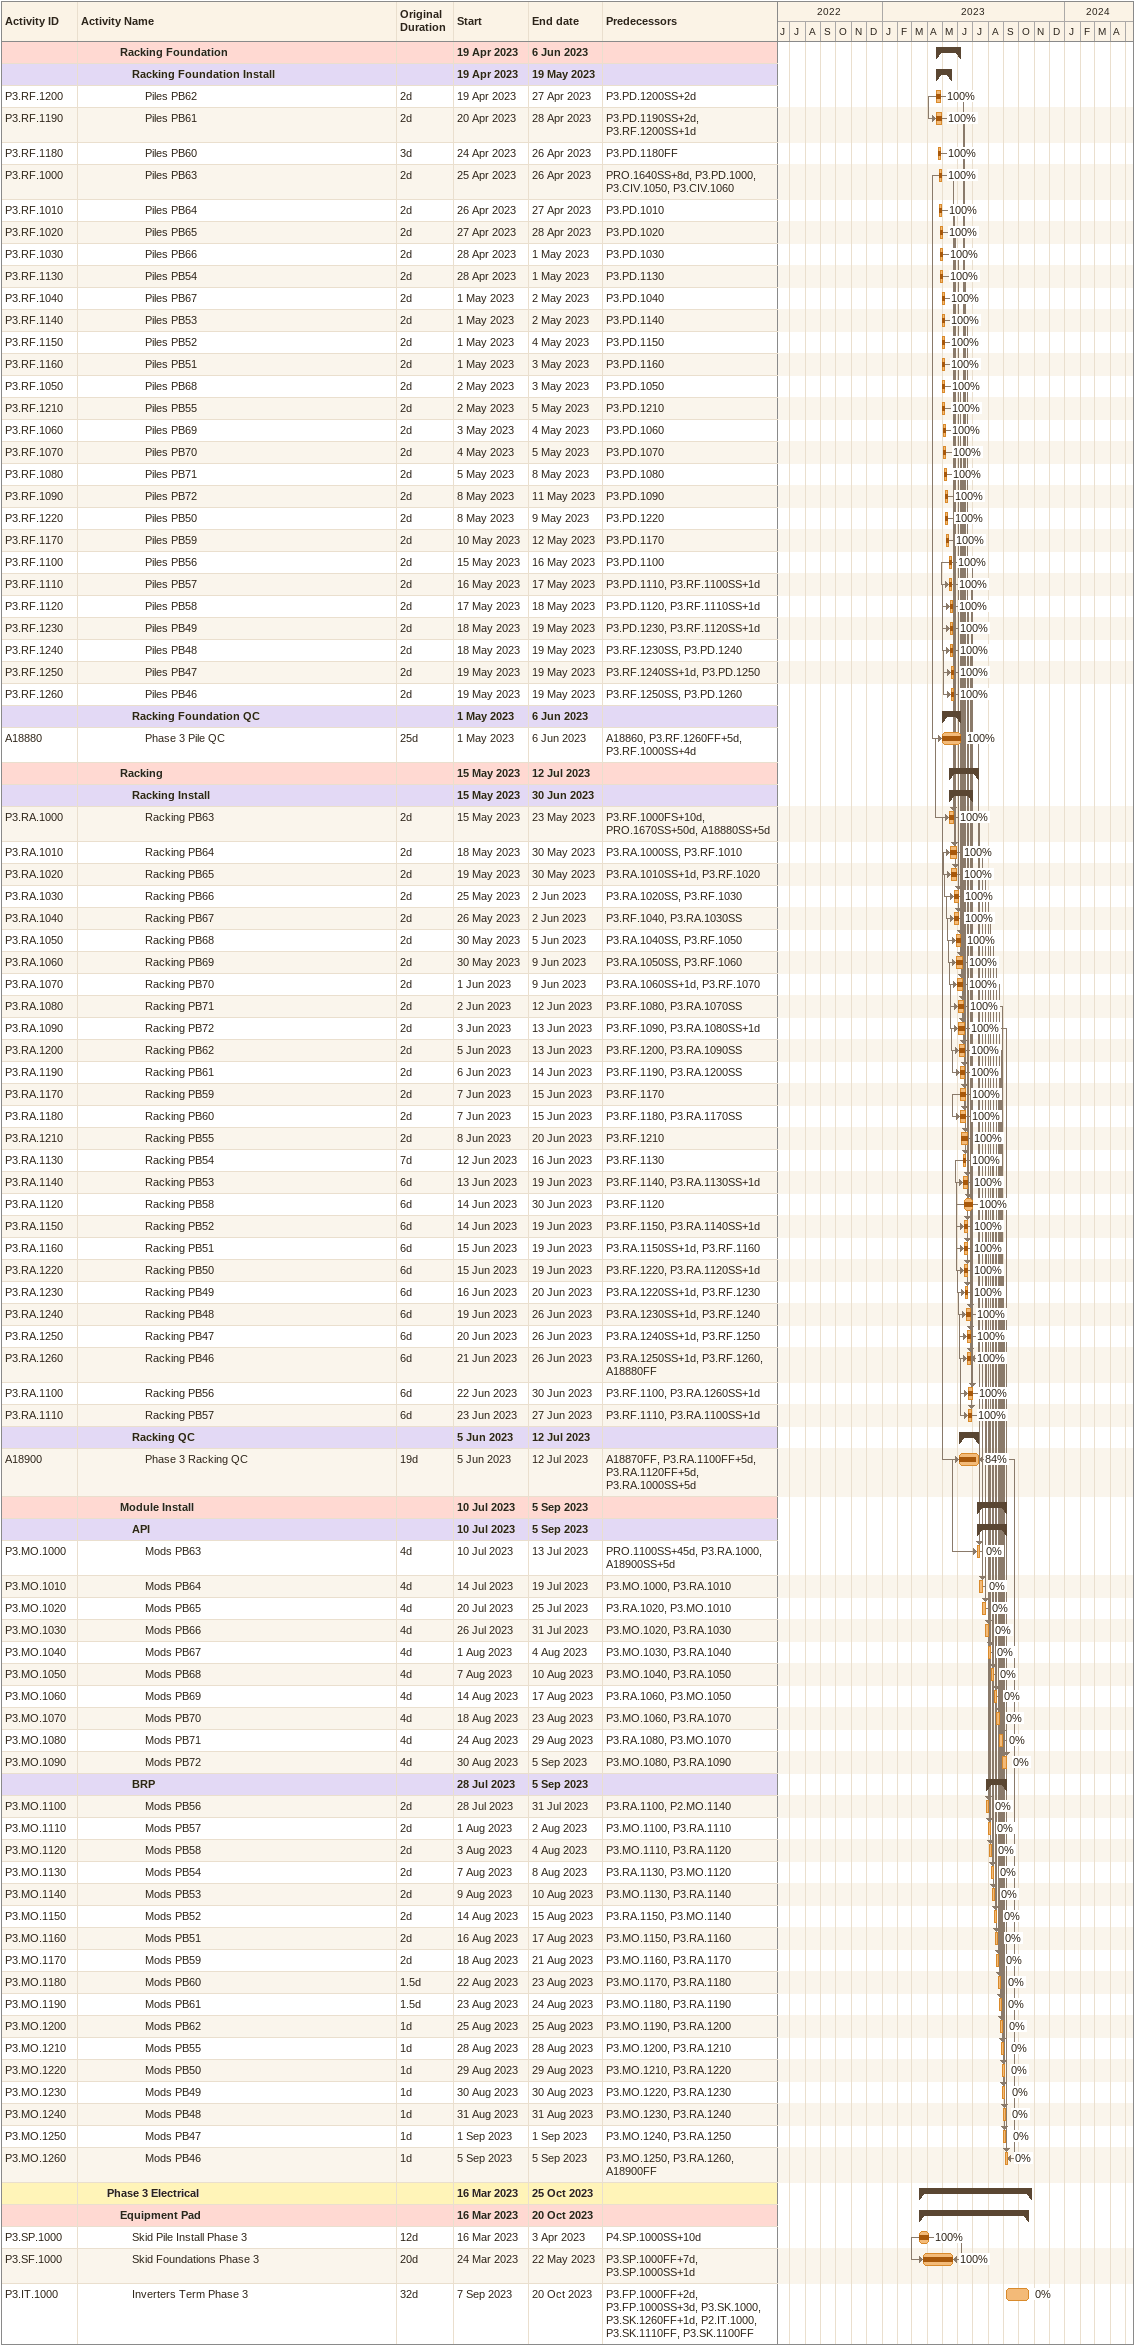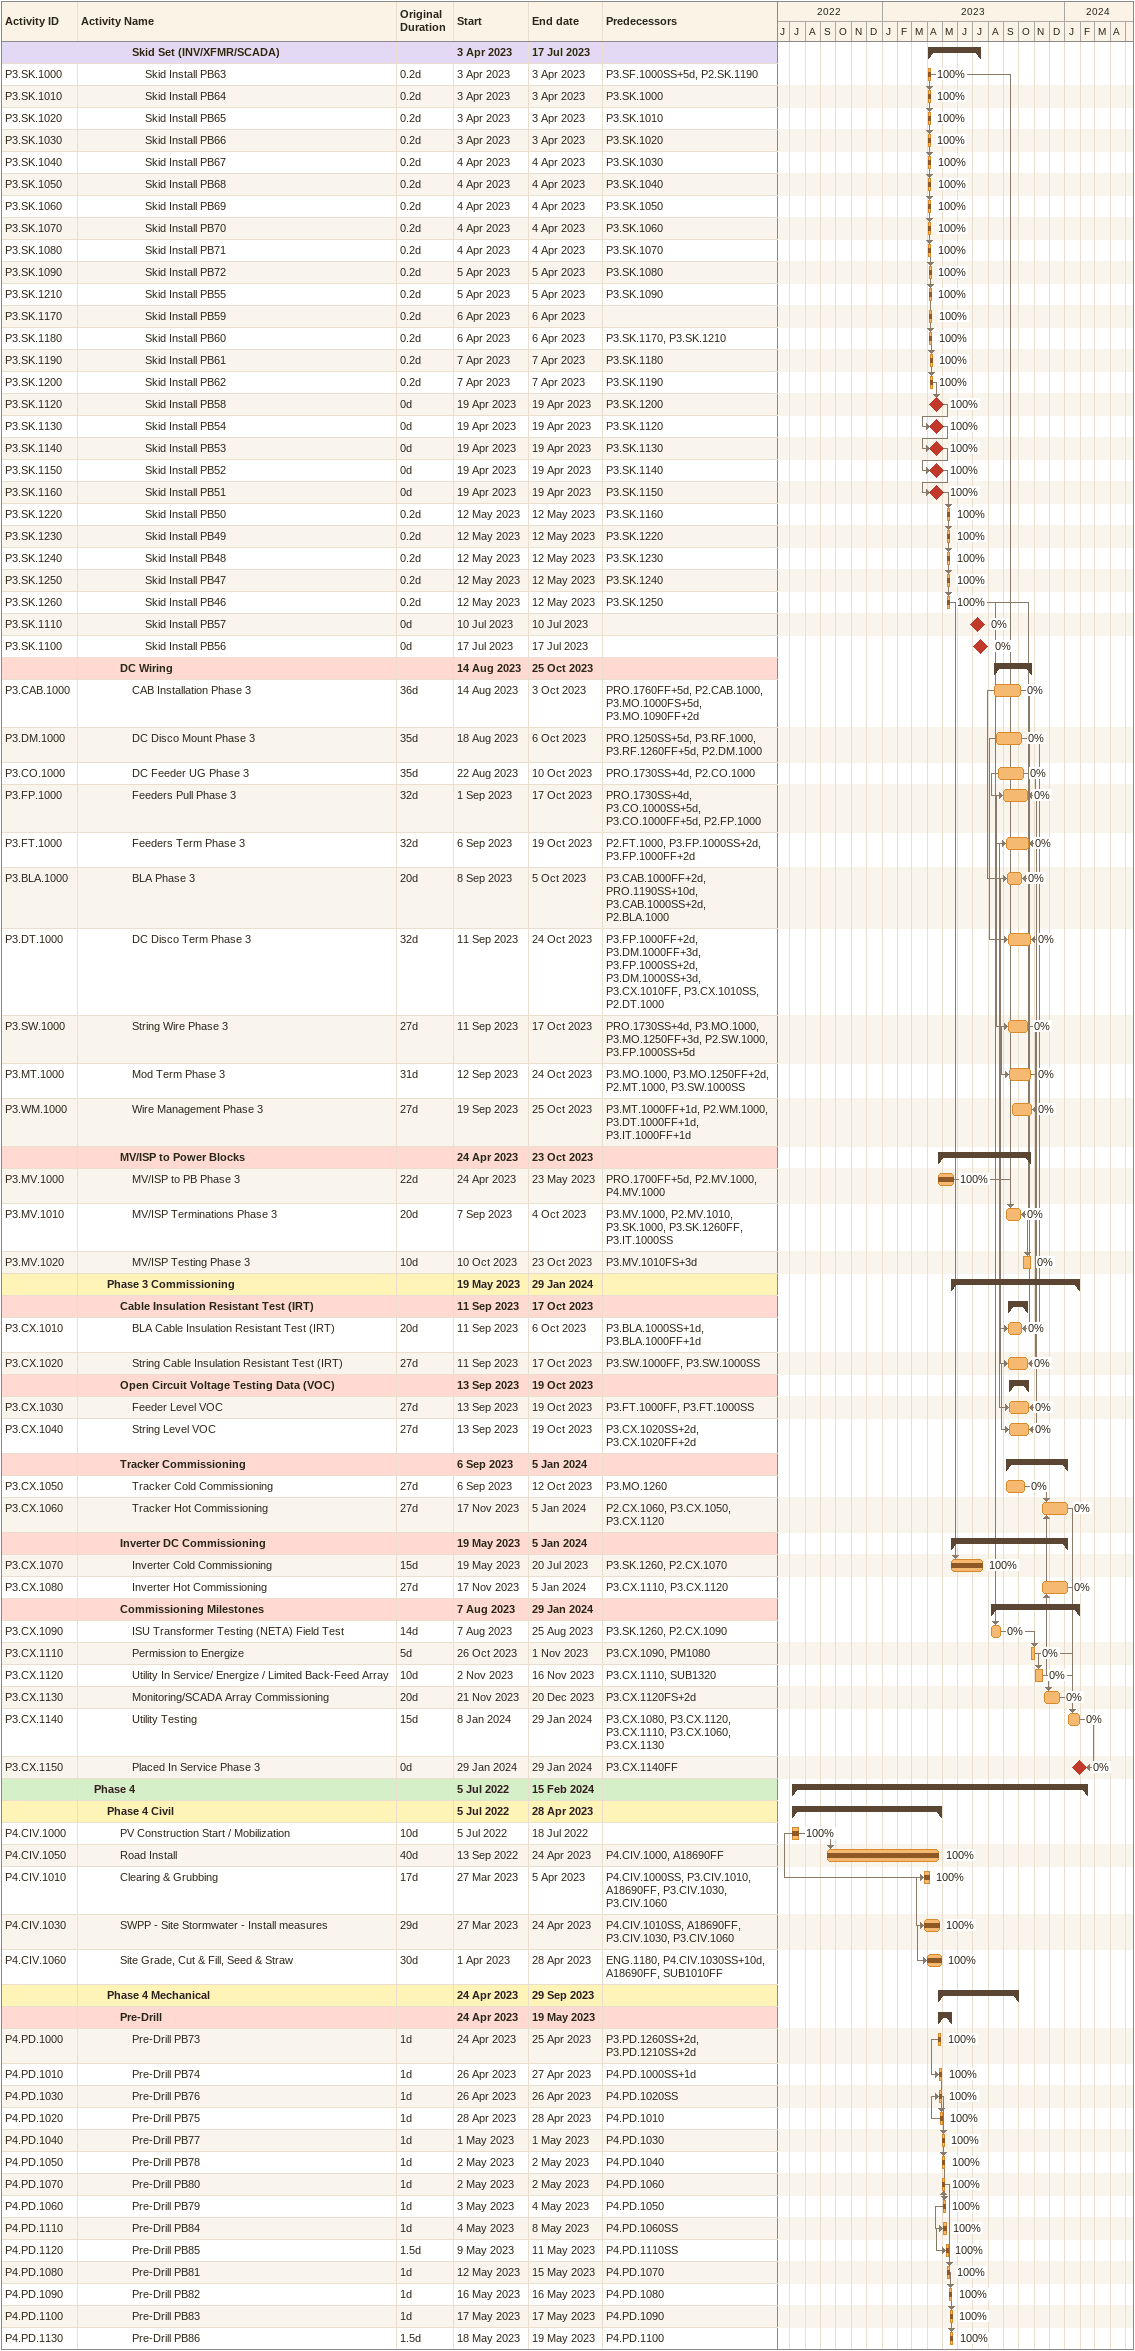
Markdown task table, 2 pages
| ID | Level | Task | Original duration | Start | Finish | Predecessors | % complete |
|---|---|---|---|---|---|---|---|
|  | 4 | **Racking Foundation** |  | 2023-04-19 | 2023-06-06 |  |  |
|  | 5 | **Racking Foundation Install** |  | 2023-04-19 | 2023-05-19 |  |  |
| P3.RF.1200 | 6 | Piles PB62 | 2d | 2023-04-19 | 2023-04-27 | P3.PD.1200SS+2d | 100 |
| P3.RF.1190 | 6 | Piles PB61 | 2d | 2023-04-20 | 2023-04-28 | P3.PD.1190SS+2d, P3.RF.1200SS+1d | 100 |
| P3.RF.1180 | 6 | Piles PB60 | 3d | 2023-04-24 | 2023-04-26 | P3.PD.1180FF | 100 |
| P3.RF.1000 | 6 | Piles PB63 | 2d | 2023-04-25 | 2023-04-26 | PRO.1640SS+8d, P3.PD.1000, P3.CIV.1050, P3.CIV.1060 | 100 |
| P3.RF.1010 | 6 | Piles PB64 | 2d | 2023-04-26 | 2023-04-27 | P3.PD.1010 | 100 |
| P3.RF.1020 | 6 | Piles PB65 | 2d | 2023-04-27 | 2023-04-28 | P3.PD.1020 | 100 |
| P3.RF.1030 | 6 | Piles PB66 | 2d | 2023-04-28 | 2023-05-01 | P3.PD.1030 | 100 |
| P3.RF.1130 | 6 | Piles PB54 | 2d | 2023-04-28 | 2023-05-01 | P3.PD.1130 | 100 |
| P3.RF.1040 | 6 | Piles PB67 | 2d | 2023-05-01 | 2023-05-02 | P3.PD.1040 | 100 |
| P3.RF.1140 | 6 | Piles PB53 | 2d | 2023-05-01 | 2023-05-02 | P3.PD.1140 | 100 |
| P3.RF.1150 | 6 | Piles PB52 | 2d | 2023-05-01 | 2023-05-04 | P3.PD.1150 | 100 |
| P3.RF.1160 | 6 | Piles PB51 | 2d | 2023-05-01 | 2023-05-03 | P3.PD.1160 | 100 |
| P3.RF.1050 | 6 | Piles PB68 | 2d | 2023-05-02 | 2023-05-03 | P3.PD.1050 | 100 |
| P3.RF.1210 | 6 | Piles PB55 | 2d | 2023-05-02 | 2023-05-05 | P3.PD.1210 | 100 |
| P3.RF.1060 | 6 | Piles PB69 | 2d | 2023-05-03 | 2023-05-04 | P3.PD.1060 | 100 |
| P3.RF.1070 | 6 | Piles PB70 | 2d | 2023-05-04 | 2023-05-05 | P3.PD.1070 | 100 |
| P3.RF.1080 | 6 | Piles PB71 | 2d | 2023-05-05 | 2023-05-08 | P3.PD.1080 | 100 |
| P3.RF.1090 | 6 | Piles PB72 | 2d | 2023-05-08 | 2023-05-11 | P3.PD.1090 | 100 |
| P3.RF.1220 | 6 | Piles PB50 | 2d | 2023-05-08 | 2023-05-09 | P3.PD.1220 | 100 |
| P3.RF.1170 | 6 | Piles PB59 | 2d | 2023-05-10 | 2023-05-12 | P3.PD.1170 | 100 |
| P3.RF.1100 | 6 | Piles PB56 | 2d | 2023-05-15 | 2023-05-16 | P3.PD.1100 | 100 |
| P3.RF.1110 | 6 | Piles PB57 | 2d | 2023-05-16 | 2023-05-17 | P3.PD.1110, P3.RF.1100SS+1d | 100 |
| P3.RF.1120 | 6 | Piles PB58 | 2d | 2023-05-17 | 2023-05-18 | P3.PD.1120, P3.RF.1110SS+1d | 100 |
| P3.RF.1230 | 6 | Piles PB49 | 2d | 2023-05-18 | 2023-05-19 | P3.PD.1230, P3.RF.1120SS+1d | 100 |
| P3.RF.1240 | 6 | Piles PB48 | 2d | 2023-05-18 | 2023-05-19 | P3.RF.1230SS, P3.PD.1240 | 100 |
| P3.RF.1250 | 6 | Piles PB47 | 2d | 2023-05-19 | 2023-05-19 | P3.RF.1240SS+1d, P3.PD.1250 | 100 |
| P3.RF.1260 | 6 | Piles PB46 | 2d | 2023-05-19 | 2023-05-19 | P3.RF.1250SS, P3.PD.1260 | 100 |
|  | 5 | **Racking Foundation QC** |  | 2023-05-01 | 2023-06-06 |  |  |
| A18880 | 6 | Phase 3 Pile QC | 25d | 2023-05-01 | 2023-06-06 | A18860, P3.RF.1260FF+5d, P3.RF.1000SS+4d | 100 |
|  | 4 | **Racking** |  | 2023-05-15 | 2023-07-12 |  |  |
|  | 5 | **Racking Install** |  | 2023-05-15 | 2023-06-30 |  |  |
| P3.RA.1000 | 6 | Racking PB63 | 2d | 2023-05-15 | 2023-05-23 | P3.RF.1000FS+10d, PRO.1670SS+50d, A18880SS+5d | 100 |
| P3.RA.1010 | 6 | Racking PB64 | 2d | 2023-05-18 | 2023-05-30 | P3.RA.1000SS, P3.RF.1010 | 100 |
| P3.RA.1020 | 6 | Racking PB65 | 2d | 2023-05-19 | 2023-05-30 | P3.RA.1010SS+1d, P3.RF.1020 | 100 |
| P3.RA.1030 | 6 | Racking PB66 | 2d | 2023-05-25 | 2023-06-02 | P3.RA.1020SS, P3.RF.1030 | 100 |
| P3.RA.1040 | 6 | Racking PB67 | 2d | 2023-05-26 | 2023-06-02 | P3.RF.1040, P3.RA.1030SS | 100 |
| P3.RA.1050 | 6 | Racking PB68 | 2d | 2023-05-30 | 2023-06-05 | P3.RA.1040SS, P3.RF.1050 | 100 |
| P3.RA.1060 | 6 | Racking PB69 | 2d | 2023-05-30 | 2023-06-09 | P3.RA.1050SS, P3.RF.1060 | 100 |
| P3.RA.1070 | 6 | Racking PB70 | 2d | 2023-06-01 | 2023-06-09 | P3.RA.1060SS+1d, P3.RF.1070 | 100 |
| P3.RA.1080 | 6 | Racking PB71 | 2d | 2023-06-02 | 2023-06-12 | P3.RF.1080, P3.RA.1070SS | 100 |
| P3.RA.1090 | 6 | Racking PB72 | 2d | 2023-06-03 | 2023-06-13 | P3.RF.1090, P3.RA.1080SS+1d | 100 |
| P3.RA.1200 | 6 | Racking PB62 | 2d | 2023-06-05 | 2023-06-13 | P3.RF.1200, P3.RA.1090SS | 100 |
| P3.RA.1190 | 6 | Racking PB61 | 2d | 2023-06-06 | 2023-06-14 | P3.RF.1190, P3.RA.1200SS | 100 |
| P3.RA.1170 | 6 | Racking PB59 | 2d | 2023-06-07 | 2023-06-15 | P3.RF.1170 | 100 |
| P3.RA.1180 | 6 | Racking PB60 | 2d | 2023-06-07 | 2023-06-15 | P3.RF.1180, P3.RA.1170SS | 100 |
| P3.RA.1210 | 6 | Racking PB55 | 2d | 2023-06-08 | 2023-06-20 | P3.RF.1210 | 100 |
| P3.RA.1130 | 6 | Racking PB54 | 7d | 2023-06-12 | 2023-06-16 | P3.RF.1130 | 100 |
| P3.RA.1140 | 6 | Racking PB53 | 6d | 2023-06-13 | 2023-06-19 | P3.RF.1140, P3.RA.1130SS+1d | 100 |
| P3.RA.1120 | 6 | Racking PB58 | 6d | 2023-06-14 | 2023-06-30 | P3.RF.1120 | 100 |
| P3.RA.1150 | 6 | Racking PB52 | 6d | 2023-06-14 | 2023-06-19 | P3.RF.1150, P3.RA.1140SS+1d | 100 |
| P3.RA.1160 | 6 | Racking PB51 | 6d | 2023-06-15 | 2023-06-19 | P3.RA.1150SS+1d, P3.RF.1160 | 100 |
| P3.RA.1220 | 6 | Racking PB50 | 6d | 2023-06-15 | 2023-06-19 | P3.RF.1220, P3.RA.1120SS+1d | 100 |
| P3.RA.1230 | 6 | Racking PB49 | 6d | 2023-06-16 | 2023-06-20 | P3.RA.1220SS+1d, P3.RF.1230 | 100 |
| P3.RA.1240 | 6 | Racking PB48 | 6d | 2023-06-19 | 2023-06-26 | P3.RA.1230SS+1d, P3.RF.1240 | 100 |
| P3.RA.1250 | 6 | Racking PB47 | 6d | 2023-06-20 | 2023-06-26 | P3.RA.1240SS+1d, P3.RF.1250 | 100 |
| P3.RA.1260 | 6 | Racking PB46 | 6d | 2023-06-21 | 2023-06-26 | P3.RA.1250SS+1d, P3.RF.1260, A18880FF | 100 |
| P3.RA.1100 | 6 | Racking PB56 | 6d | 2023-06-22 | 2023-06-30 | P3.RF.1100, P3.RA.1260SS+1d | 100 |
| P3.RA.1110 | 6 | Racking PB57 | 6d | 2023-06-23 | 2023-06-27 | P3.RF.1110, P3.RA.1100SS+1d | 100 |
|  | 5 | **Racking QC** |  | 2023-06-05 | 2023-07-12 |  |  |
| A18900 | 6 | Phase 3 Racking QC | 19d | 2023-06-05 | 2023-07-12 | A18870FF, P3.RA.1100FF+5d, P3.RA.1120FF+5d, P3.RA.1000SS+5d | 84 |
|  | 4 | **Module Install** |  | 2023-07-10 | 2023-09-05 |  |  |
|  | 5 | **API** |  | 2023-07-10 | 2023-09-05 |  |  |
| P3.MO.1000 | 6 | Mods PB63 | 4d | 2023-07-10 | 2023-07-13 | PRO.1100SS+45d, P3.RA.1000, A18900SS+5d | 0 |
| P3.MO.1010 | 6 | Mods PB64 | 4d | 2023-07-14 | 2023-07-19 | P3.MO.1000, P3.RA.1010 | 0 |
| P3.MO.1020 | 6 | Mods PB65 | 4d | 2023-07-20 | 2023-07-25 | P3.RA.1020, P3.MO.1010 | 0 |
| P3.MO.1030 | 6 | Mods PB66 | 4d | 2023-07-26 | 2023-07-31 | P3.MO.1020, P3.RA.1030 | 0 |
| P3.MO.1040 | 6 | Mods PB67 | 4d | 2023-08-01 | 2023-08-04 | P3.MO.1030, P3.RA.1040 | 0 |
| P3.MO.1050 | 6 | Mods PB68 | 4d | 2023-08-07 | 2023-08-10 | P3.MO.1040, P3.RA.1050 | 0 |
| P3.MO.1060 | 6 | Mods PB69 | 4d | 2023-08-14 | 2023-08-17 | P3.RA.1060, P3.MO.1050 | 0 |
| P3.MO.1070 | 6 | Mods PB70 | 4d | 2023-08-18 | 2023-08-23 | P3.MO.1060, P3.RA.1070 | 0 |
| P3.MO.1080 | 6 | Mods PB71 | 4d | 2023-08-24 | 2023-08-29 | P3.RA.1080, P3.MO.1070 | 0 |
| P3.MO.1090 | 6 | Mods PB72 | 4d | 2023-08-30 | 2023-09-05 | P3.MO.1080, P3.RA.1090 | 0 |
|  | 5 | **BRP** |  | 2023-07-28 | 2023-09-05 |  |  |
| P3.MO.1100 | 6 | Mods PB56 | 2d | 2023-07-28 | 2023-07-31 | P3.RA.1100, P2.MO.1140 | 0 |
| P3.MO.1110 | 6 | Mods PB57 | 2d | 2023-08-01 | 2023-08-02 | P3.MO.1100, P3.RA.1110 | 0 |
| P3.MO.1120 | 6 | Mods PB58 | 2d | 2023-08-03 | 2023-08-04 | P3.MO.1110, P3.RA.1120 | 0 |
| P3.MO.1130 | 6 | Mods PB54 | 2d | 2023-08-07 | 2023-08-08 | P3.RA.1130, P3.MO.1120 | 0 |
| P3.MO.1140 | 6 | Mods PB53 | 2d | 2023-08-09 | 2023-08-10 | P3.MO.1130, P3.RA.1140 | 0 |
| P3.MO.1150 | 6 | Mods PB52 | 2d | 2023-08-14 | 2023-08-15 | P3.RA.1150, P3.MO.1140 | 0 |
| P3.MO.1160 | 6 | Mods PB51 | 2d | 2023-08-16 | 2023-08-17 | P3.MO.1150, P3.RA.1160 | 0 |
| P3.MO.1170 | 6 | Mods PB59 | 2d | 2023-08-18 | 2023-08-21 | P3.MO.1160, P3.RA.1170 | 0 |
| P3.MO.1180 | 6 | Mods PB60 | 1.5d | 2023-08-22 | 2023-08-23 | P3.MO.1170, P3.RA.1180 | 0 |
| P3.MO.1190 | 6 | Mods PB61 | 1.5d | 2023-08-23 | 2023-08-24 | P3.MO.1180, P3.RA.1190 | 0 |
| P3.MO.1200 | 6 | Mods PB62 | 1d | 2023-08-25 | 2023-08-25 | P3.MO.1190, P3.RA.1200 | 0 |
| P3.MO.1210 | 6 | Mods PB55 | 1d | 2023-08-28 | 2023-08-28 | P3.MO.1200, P3.RA.1210 | 0 |
| P3.MO.1220 | 6 | Mods PB50 | 1d | 2023-08-29 | 2023-08-29 | P3.MO.1210, P3.RA.1220 | 0 |
| P3.MO.1230 | 6 | Mods PB49 | 1d | 2023-08-30 | 2023-08-30 | P3.MO.1220, P3.RA.1230 | 0 |
| P3.MO.1240 | 6 | Mods PB48 | 1d | 2023-08-31 | 2023-08-31 | P3.MO.1230, P3.RA.1240 | 0 |
| P3.MO.1250 | 6 | Mods PB47 | 1d | 2023-09-01 | 2023-09-01 | P3.MO.1240, P3.RA.1250 | 0 |
| P3.MO.1260 | 6 | Mods PB46 | 1d | 2023-09-05 | 2023-09-05 | P3.MO.1250, P3.RA.1260, A18900FF | 0 |
|  | 3 | **Phase 3 Electrical** |  | 2023-03-16 | 2023-10-25 |  |  |
|  | 4 | **Equipment Pad** |  | 2023-03-16 | 2023-10-20 |  |  |
| P3.SP.1000 | 5 | Skid Pile Install Phase 3 | 12d | 2023-03-16 | 2023-04-03 | P4.SP.1000SS+10d | 100 |
| P3.SF.1000 | 5 | Skid Foundations Phase 3 | 20d | 2023-03-24 | 2023-05-22 | P3.SP.1000FF+7d, P3.SP.1000SS+1d | 100 |
| P3.IT.1000 | 5 | Inverters Term Phase 3 | 32d | 2023-09-07 | 2023-10-20 | P3.FP.1000FF+2d, P3.FP.1000SS+3d, P3.SK.1000, P3.SK.1260FF+1d, P2.IT.1000, P3.SK.1110FF, P3.SK.1100FF | 0 |
|  | 5 | **Skid Set (INV/XFMR/SCADA)** |  | 2023-04-03 | 2023-07-17 |  |  |
| P3.SK.1000 | 6 | Skid Install PB63 | 0.2d | 2023-04-03 | 2023-04-03 | P3.SF.1000SS+5d, P2.SK.1190 | 100 |
| P3.SK.1010 | 6 | Skid Install PB64 | 0.2d | 2023-04-03 | 2023-04-03 | P3.SK.1000 | 100 |
| P3.SK.1020 | 6 | Skid Install PB65 | 0.2d | 2023-04-03 | 2023-04-03 | P3.SK.1010 | 100 |
| P3.SK.1030 | 6 | Skid Install PB66 | 0.2d | 2023-04-03 | 2023-04-03 | P3.SK.1020 | 100 |
| P3.SK.1040 | 6 | Skid Install PB67 | 0.2d | 2023-04-04 | 2023-04-04 | P3.SK.1030 | 100 |
| P3.SK.1050 | 6 | Skid Install PB68 | 0.2d | 2023-04-04 | 2023-04-04 | P3.SK.1040 | 100 |
| P3.SK.1060 | 6 | Skid Install PB69 | 0.2d | 2023-04-04 | 2023-04-04 | P3.SK.1050 | 100 |
| P3.SK.1070 | 6 | Skid Install PB70 | 0.2d | 2023-04-04 | 2023-04-04 | P3.SK.1060 | 100 |
| P3.SK.1080 | 6 | Skid Install PB71 | 0.2d | 2023-04-04 | 2023-04-04 | P3.SK.1070 | 100 |
| P3.SK.1090 | 6 | Skid Install PB72 | 0.2d | 2023-04-05 | 2023-04-05 | P3.SK.1080 | 100 |
| P3.SK.1210 | 6 | Skid Install PB55 | 0.2d | 2023-04-05 | 2023-04-05 | P3.SK.1090 | 100 |
| P3.SK.1170 | 6 | Skid Install PB59 | 0.2d | 2023-04-06 | 2023-04-06 |  | 100 |
| P3.SK.1180 | 6 | Skid Install PB60 | 0.2d | 2023-04-06 | 2023-04-06 | P3.SK.1170, P3.SK.1210 | 100 |
| P3.SK.1190 | 6 | Skid Install PB61 | 0.2d | 2023-04-07 | 2023-04-07 | P3.SK.1180 | 100 |
| P3.SK.1200 | 6 | Skid Install PB62 | 0.2d | 2023-04-07 | 2023-04-07 | P3.SK.1190 | 100 |
| P3.SK.1120 | 6 | Skid Install PB58 | 0d | 2023-04-19 | 2023-04-19 | P3.SK.1200 | 100 |
| P3.SK.1130 | 6 | Skid Install PB54 | 0d | 2023-04-19 | 2023-04-19 | P3.SK.1120 | 100 |
| P3.SK.1140 | 6 | Skid Install PB53 | 0d | 2023-04-19 | 2023-04-19 | P3.SK.1130 | 100 |
| P3.SK.1150 | 6 | Skid Install PB52 | 0d | 2023-04-19 | 2023-04-19 | P3.SK.1140 | 100 |
| P3.SK.1160 | 6 | Skid Install PB51 | 0d | 2023-04-19 | 2023-04-19 | P3.SK.1150 | 100 |
| P3.SK.1220 | 6 | Skid Install PB50 | 0.2d | 2023-05-12 | 2023-05-12 | P3.SK.1160 | 100 |
| P3.SK.1230 | 6 | Skid Install PB49 | 0.2d | 2023-05-12 | 2023-05-12 | P3.SK.1220 | 100 |
| P3.SK.1240 | 6 | Skid Install PB48 | 0.2d | 2023-05-12 | 2023-05-12 | P3.SK.1230 | 100 |
| P3.SK.1250 | 6 | Skid Install PB47 | 0.2d | 2023-05-12 | 2023-05-12 | P3.SK.1240 | 100 |
| P3.SK.1260 | 6 | Skid Install PB46 | 0.2d | 2023-05-12 | 2023-05-12 | P3.SK.1250 | 100 |
| P3.SK.1110 | 6 | Skid Install PB57 | 0d | 2023-07-10 | 2023-07-10 |  | 0 |
| P3.SK.1100 | 6 | Skid Install PB56 | 0d | 2023-07-17 | 2023-07-17 |  | 0 |
|  | 4 | **DC Wiring** |  | 2023-08-14 | 2023-10-25 |  |  |
| P3.CAB.1000 | 5 | CAB Installation Phase 3 | 36d | 2023-08-14 | 2023-10-03 | PRO.1760FF+5d, P2.CAB.1000, P3.MO.1000FS+5d, P3.MO.1090FF+2d | 0 |
| P3.DM.1000 | 5 | DC Disco Mount Phase 3 | 35d | 2023-08-18 | 2023-10-06 | PRO.1250SS+5d, P3.RF.1000, P3.RF.1260FF+5d, P2.DM.1000 | 0 |
| P3.CO.1000 | 5 | DC Feeder UG Phase 3 | 35d | 2023-08-22 | 2023-10-10 | PRO.1730SS+4d, P2.CO.1000 | 0 |
| P3.FP.1000 | 5 | Feeders Pull Phase 3 | 32d | 2023-09-01 | 2023-10-17 | PRO.1730SS+4d, P3.CO.1000SS+5d, P3.CO.1000FF+5d, P2.FP.1000 | 0 |
| P3.FT.1000 | 5 | Feeders Term Phase 3 | 32d | 2023-09-06 | 2023-10-19 | P2.FT.1000, P3.FP.1000SS+2d, P3.FP.1000FF+2d | 0 |
| P3.BLA.1000 | 5 | BLA Phase 3 | 20d | 2023-09-08 | 2023-10-05 | P3.CAB.1000FF+2d, PRO.1190SS+10d, P3.CAB.1000SS+2d, P2.BLA.1000 | 0 |
| P3.DT.1000 | 5 | DC Disco Term Phase 3 | 32d | 2023-09-11 | 2023-10-24 | P3.FP.1000FF+2d, P3.DM.1000FF+3d, P3.FP.1000SS+2d, P3.DM.1000SS+3d, P3.CX.1010FF, P3.CX.1010SS, P2.DT.1000 | 0 |
| P3.SW.1000 | 5 | String Wire Phase 3 | 27d | 2023-09-11 | 2023-10-17 | PRO.1730SS+4d, P3.MO.1000, P3.MO.1250FF+3d, P2.SW.1000, P3.FP.1000SS+5d | 0 |
| P3.MT.1000 | 5 | Mod Term Phase 3 | 31d | 2023-09-12 | 2023-10-24 | P3.MO.1000, P3.MO.1250FF+2d, P2.MT.1000, P3.SW.1000SS | 0 |
| P3.WM.1000 | 5 | Wire Management Phase 3 | 27d | 2023-09-19 | 2023-10-25 | P3.MT.1000FF+1d, P2.WM.1000, P3.DT.1000FF+1d, P3.IT.1000FF+1d | 0 |
|  | 4 | **MV/ISP to Power Blocks** |  | 2023-04-24 | 2023-10-23 |  |  |
| P3.MV.1000 | 5 | MV/ISP to PB Phase 3 | 22d | 2023-04-24 | 2023-05-23 | PRO.1700FF+5d, P2.MV.1000, P4.MV.1000 | 100 |
| P3.MV.1010 | 5 | MV/ISP Terminations Phase 3 | 20d | 2023-09-07 | 2023-10-04 | P3.MV.1000, P2.MV.1010, P3.SK.1000, P3.SK.1260FF, P3.IT.1000SS | 0 |
| P3.MV.1020 | 5 | MV/ISP Testing Phase 3 | 10d | 2023-10-10 | 2023-10-23 | P3.MV.1010FS+3d | 0 |
|  | 3 | **Phase 3 Commissioning** |  | 2023-05-19 | 2024-01-29 |  |  |
|  | 4 | **Cable Insulation Resistant Test (IRT)** |  | 2023-09-11 | 2023-10-17 |  |  |
| P3.CX.1010 | 5 | BLA Cable Insulation Resistant Test (IRT) | 20d | 2023-09-11 | 2023-10-06 | P3.BLA.1000SS+1d, P3.BLA.1000FF+1d | 0 |
| P3.CX.1020 | 5 | String Cable Insulation Resistant Test (IRT) | 27d | 2023-09-11 | 2023-10-17 | P3.SW.1000FF, P3.SW.1000SS | 0 |
|  | 4 | **Open Circuit Voltage Testing Data (VOC)** |  | 2023-09-13 | 2023-10-19 |  |  |
| P3.CX.1030 | 5 | Feeder Level VOC | 27d | 2023-09-13 | 2023-10-19 | P3.FT.1000FF, P3.FT.1000SS | 0 |
| P3.CX.1040 | 5 | String Level VOC | 27d | 2023-09-13 | 2023-10-19 | P3.CX.1020SS+2d, P3.CX.1020FF+2d | 0 |
|  | 4 | **Tracker Commissioning** |  | 2023-09-06 | 2024-01-05 |  |  |
| P3.CX.1050 | 5 | Tracker Cold Commissioning | 27d | 2023-09-06 | 2023-10-12 | P3.MO.1260 | 0 |
| P3.CX.1060 | 5 | Tracker Hot Commissioning | 27d | 2023-11-17 | 2024-01-05 | P2.CX.1060, P3.CX.1050, P3.CX.1120 | 0 |
|  | 4 | **Inverter DC Commissioning** |  | 2023-05-19 | 2024-01-05 |  |  |
| P3.CX.1070 | 5 | Inverter Cold Commissioning | 15d | 2023-05-19 | 2023-07-20 | P3.SK.1260, P2.CX.1070 | 100 |
| P3.CX.1080 | 5 | Inverter Hot Commissioning | 27d | 2023-11-17 | 2024-01-05 | P3.CX.1110, P3.CX.1120 | 0 |
|  | 4 | **Commissioning Milestones** |  | 2023-08-07 | 2024-01-29 |  |  |
| P3.CX.1090 | 5 | ISU Transformer Testing (NETA) Field Test | 14d | 2023-08-07 | 2023-08-25 | P3.SK.1260, P2.CX.1090 | 0 |
| P3.CX.1110 | 5 | Permission to Energize | 5d | 2023-10-26 | 2023-11-01 | P3.CX.1090, PM1080 | 0 |
| P3.CX.1120 | 5 | Utility In Service/ Energize / Limited Back-Feed Array | 10d | 2023-11-02 | 2023-11-16 | P3.CX.1110, SUB1320 | 0 |
| P3.CX.1130 | 5 | Monitoring/SCADA Array Commissioning | 20d | 2023-11-21 | 2023-12-20 | P3.CX.1120FS+2d | 0 |
| P3.CX.1140 | 5 | Utility Testing | 15d | 2024-01-08 | 2024-01-29 | P3.CX.1080, P3.CX.1120, P3.CX.1110, P3.CX.1060, P3.CX.1130 | 0 |
| P3.CX.1150 | 5 | Placed In Service Phase 3 | 0d | 2024-01-29 | 2024-01-29 | P3.CX.1140FF | 0 |
|  | 2 | **Phase 4** |  | 2022-07-05 | 2024-02-15 |  |  |
|  | 3 | **Phase 4 Civil** |  | 2022-07-05 | 2023-04-28 |  |  |
| P4.CIV.1000 | 4 | PV Construction Start / Mobilization | 10d | 2022-07-05 | 2022-07-18 |  | 100 |
| P4.CIV.1050 | 4 | Road Install | 40d | 2022-09-13 | 2023-04-24 | P4.CIV.1000, A18690FF | 100 |
| P4.CIV.1010 | 4 | Clearing & Grubbing | 17d | 2023-03-27 | 2023-04-05 | P4.CIV.1000SS, P3.CIV.1010, A18690FF, P3.CIV.1030, P3.CIV.1060 | 100 |
| P4.CIV.1030 | 4 | SWPP - Site Stormwater - Install measures | 29d | 2023-03-27 | 2023-04-24 | P4.CIV.1010SS, A18690FF, P3.CIV.1030, P3.CIV.1060 | 100 |
| P4.CIV.1060 | 4 | Site Grade, Cut & Fill, Seed & Straw | 30d | 2023-04-01 | 2023-04-28 | ENG.1180, P4.CIV.1030SS+10d, A18690FF, SUB1010FF | 100 |
|  | 3 | **Phase 4 Mechanical** |  | 2023-04-24 | 2023-09-29 |  |  |
|  | 4 | **Pre-Drill** |  | 2023-04-24 | 2023-05-19 |  |  |
| P4.PD.1000 | 5 | Pre-Drill PB73 | 1d | 2023-04-24 | 2023-04-25 | P3.PD.1260SS+2d, P3.PD.1210SS+2d | 100 |
| P4.PD.1010 | 5 | Pre-Drill PB74 | 1d | 2023-04-26 | 2023-04-27 | P4.PD.1000SS+1d | 100 |
| P4.PD.1030 | 5 | Pre-Drill PB76 | 1d | 2023-04-26 | 2023-04-26 | P4.PD.1020SS | 100 |
| P4.PD.1020 | 5 | Pre-Drill PB75 | 1d | 2023-04-28 | 2023-04-28 | P4.PD.1010 | 100 |
| P4.PD.1040 | 5 | Pre-Drill PB77 | 1d | 2023-05-01 | 2023-05-01 | P4.PD.1030 | 100 |
| P4.PD.1050 | 5 | Pre-Drill PB78 | 1d | 2023-05-02 | 2023-05-02 | P4.PD.1040 | 100 |
| P4.PD.1070 | 5 | Pre-Drill PB80 | 1d | 2023-05-02 | 2023-05-02 | P4.PD.1060 | 100 |
| P4.PD.1060 | 5 | Pre-Drill PB79 | 1d | 2023-05-03 | 2023-05-04 | P4.PD.1050 | 100 |
| P4.PD.1110 | 5 | Pre-Drill PB84 | 1d | 2023-05-04 | 2023-05-08 | P4.PD.1060SS | 100 |
| P4.PD.1120 | 5 | Pre-Drill PB85 | 1.5d | 2023-05-09 | 2023-05-11 | P4.PD.1110SS | 100 |
| P4.PD.1080 | 5 | Pre-Drill PB81 | 1d | 2023-05-12 | 2023-05-15 | P4.PD.1070 | 100 |
| P4.PD.1090 | 5 | Pre-Drill PB82 | 1d | 2023-05-16 | 2023-05-16 | P4.PD.1080 | 100 |
| P4.PD.1100 | 5 | Pre-Drill PB83 | 1d | 2023-05-17 | 2023-05-17 | P4.PD.1090 | 100 |
| P4.PD.1130 | 5 | Pre-Drill PB86 | 1.5d | 2023-05-18 | 2023-05-19 | P4.PD.1100 | 100 |
